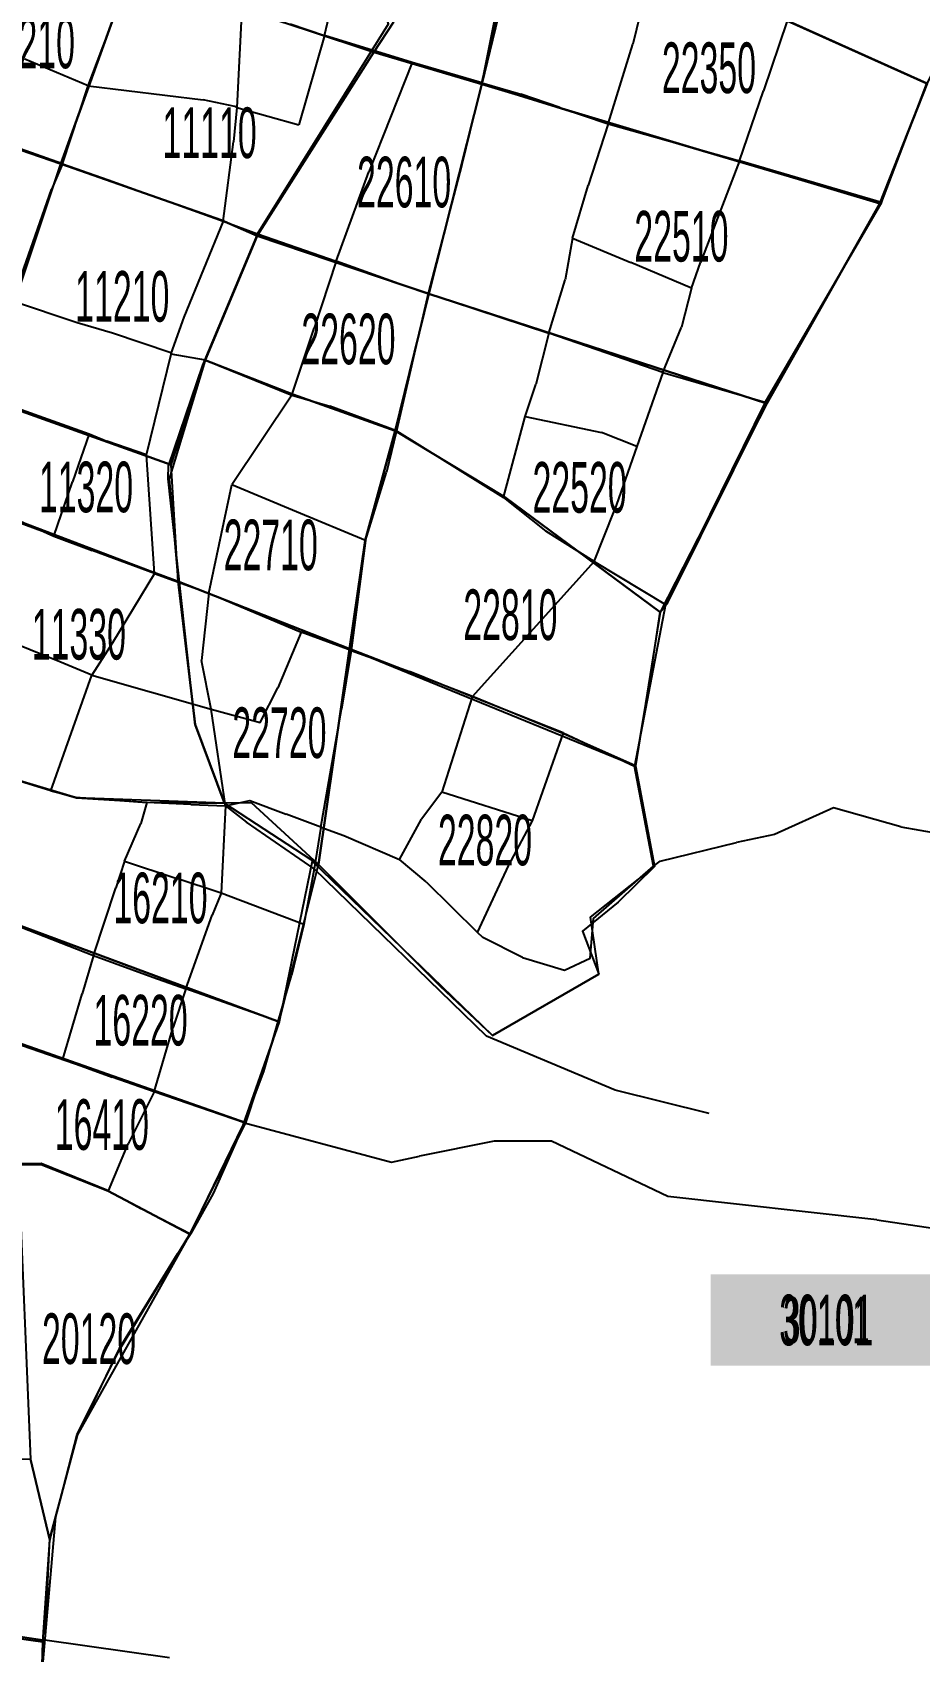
# Model space of a CAD drawing. Extents: x -55316 to 65086, y -54159 to 22922.
# Drawn here: x 8652 to 11640, y -15570 to -10118 of the extents above; entities that cross this region are included whole.
import ezdxf
from ezdxf.enums import TextEntityAlignment as Align

# ---------------------------------------------------------------- set-up
doc = ezdxf.new("R2010")
doc.units = 0
doc.header["$MEASUREMENT"] = 0
for name, color, linetype in [('LINKS', 7, 'Continuous'), ('MARKINGS', 7, 'Continuous'), ('ZONES', 7, 'Continuous')]:
    doc.layers.add(name, color=color, linetype=linetype)

msp = doc.modelspace()

# ---------------------------------------------------------------- linework, layer by layer
at = {"layer": 'LINKS', "color": 251, "linetype": 'Continuous'}
for points in [[(10166.1, -10287.9), (10235, -9990.3), (10252.8, -9832.2)], [(9636, -10127.6), (9697.3, -9870.5)], [(10733.6, -9912.3), (10674.1, -10157.5)], [(8840.9, -10297.3), (8922.4, -10080.8)], [(9358.1, -10036), (9341, -10370.9)], [(9410.7, -10796.3), (9851.3, -10088.9), (9843.8, -10062.7)], [(11194.9, -10078.9), (11114.8, -10314.5)], [(11194.9, -10078.9), (11665.2, -10289.7)], [(9520.1, -10088.9), (9636, -10127.6)], [(9636, -10127.6), (9550, -10429.1)], [(9931.7, -10218.9), (9636, -10127.6)], [(10591.9, -10425.9), (10674.1, -10157.5)], [(8840.9, -10297.3), (8627.6, -10208.2)], [(9931.7, -10218.9), (9785.1, -10587.6)], [(10166.1, -10287.9), (9931.7, -10218.9)], [(8753.8, -10560.5), (8840.9, -10297.3)], [(8840.9, -10297.3), (9228.2, -10345.1)], [(10166.1, -10287.9), (10098.8, -10562.5), (9985.9, -10996.8)], [(10166.1, -10287.9), (10297.2, -10325.2)], [(11511.6, -10689.9), (11665.2, -10289.7)], [(9341, -10370.9), (9334.4, -10367.6), (9228.2, -10345.1)], [(10429.2, -10370.7), (10297.2, -10325.2)], [(11033.3, -10550.3), (11114.8, -10314.5)], [(9341, -10370.9), (9329.3, -10486.2)], [(9341, -10370.9), (9550, -10429.1)], [(10429.2, -10370.7), (10591.9, -10425.9)], [(8753.8, -10560.5), (8432.5, -10446.9)], [(10591.9, -10425.9), (10524.7, -10633.6)], [(10591.9, -10425.9), (11033.3, -10550.3)], [(9295.5, -10753.2), (9329.3, -10486.2)], [(8753.8, -10560.5), (8717.3, -10646.2)], [(8753.8, -10560.5), (8907.5, -10614)], [(11033.3, -10550.3), (10902.6, -10892.8)], [(11511.6, -10689.9), (11033.3, -10550.3)], [(8907.5, -10614), (9295.5, -10753.2)], [(9675.5, -10887.8), (9785.1, -10587.6)], [(8585, -11021.1), (8717.3, -10646.2)], [(10471.8, -10810.3), (10524.7, -10633.6)], [(11511.6, -10689.9), (11120.5, -11363)], [(9295.5, -10753.2), (9162.3, -11077.1)], [(9295.5, -10753.2), (9410.7, -10796.3)], [(9410.7, -10796.3), (9225.5, -11238.3), (9110.5, -11574.5)], [(9410.7, -10796.3), (9675.5, -10887.8)], [(10471.8, -10810.3), (10446.9, -10951.1)], [(10471.8, -10810.3), (10667.8, -10892.6)], [(9675.5, -10887.8), (9601.8, -11114)], [(9899.9, -10969), (9675.5, -10887.8)], [(10872.3, -10978.5), (10667.8, -10892.6)], [(10872.3, -10978.5), (10902.6, -10892.8)], [(10391.7, -11130.7), (10446.9, -10951.1)], [(9985.9, -10996.8), (9879.1, -11459.1)], [(9985.9, -10996.8), (9899.9, -10969)], [(9985.9, -10996.8), (10391.7, -11130.7)], [(10872.3, -10978.5), (10838.3, -11110.7)], [(8585, -11021.1), (8802.9, -11095)], [(8802.9, -11095), (8922.4, -11128.9)], [(9162.3, -11077.1), (9118.7, -11199.2), (9119.8, -11200.7)], [(9526.7, -11338.9), (9601.8, -11114)], [(10775.7, -11262.9), (10838.3, -11110.7)], [(8922.4, -11128.9), (9118.3, -11195.1), (9119.8, -11200.7)], [(10391.7, -11130.7), (10347.5, -11303.3)], [(10775.7, -11262.9), (10391.7, -11130.7)], [(9036.7, -11539.6), (9119.8, -11200.7)], [(9235.9, -11221.9), (9119.8, -11200.7)], [(9235.9, -11221.9), (9526.7, -11338.9)], [(10775.7, -11262.9), (10688.6, -11512.1)], [(10775.7, -11262.9), (11120.5, -11363)], [(8475.9, -11338.2), (8844, -11469.9)], [(9526.7, -11338.9), (9323.9, -11641.7)], [(9526.7, -11338.9), (9654.1, -11375.8)], [(10311.6, -11411), (10347.5, -11303.3)], [(9879.1, -11459.1), (9654.1, -11375.8)], [(11120.5, -11363), (10784.2, -12043.7)], [(10239.5, -11683.3), (10311.6, -11411)], [(10311.6, -11411), (10569, -11465.2)], [(8844, -11469.9), (8788, -11631.2)], [(8844, -11469.9), (8903.1, -11494.2)], [(9036.7, -11539.6), (8903.1, -11494.2)], [(9879.1, -11459.1), (9844.6, -11598.1)], [(9879.1, -11459.1), (10239.5, -11683.3)], [(10688.6, -11512.1), (10569, -11465.2)], [(9063.4, -11940.2), (9036.7, -11539.6)], [(10688.6, -11512.1), (10611.6, -11729.4)], [(9200.8, -12450.3), (9110.3, -11620.9), (9110.5, -11574.5)], [(9774.3, -11828.7), (9844.6, -11598.1)], [(8725.1, -11814.3), (8788, -11631.2)], [(9246.5, -12006.5), (9323.9, -11641.7)], [(9542.4, -11731.8), (9323.9, -11641.7)], [(10239.5, -11683.3), (10381.5, -11797.5)], [(8589.8, -11753.1), (8725.1, -11814.3)], [(9774.3, -11828.7), (9542.4, -11731.8)], [(10543.9, -11899.6), (10611.6, -11729.4)], [(8725.1, -11814.3), (8854.2, -11862.1)], [(9774.3, -11828.7), (9726.5, -12198.5)], [(10543.9, -11899.6), (10381.5, -11797.5)], [(9063.4, -11940.2), (8854.2, -11862.1)], [(9063.4, -11940.2), (8921.8, -12173.5), (8852.5, -12282.4)], [(9063.4, -11940.2), (9246.5, -12006.5)], [(10543.9, -11899.6), (10133.9, -12354.9)], [(10543.9, -11899.6), (10784.2, -12043.7)], [(9246.5, -12006.5), (9222, -12233)], [(9246.5, -12006.5), (9557.5, -12137.1)], [(10784.2, -12043.7), (10680, -12588.3)], [(9557.5, -12137.1), (9478.9, -12325.1)], [(9726.5, -12198.5), (9557.5, -12137.1)], [(8744.8, -12237.7), (8597.5, -12178)], [(9726.5, -12198.5), (9693, -12396.3)], [(9726.5, -12198.5), (9922.4, -12269.4)], [(8852.5, -12282.4), (8744.8, -12237.7)], [(9254.1, -12397), (9222, -12233)], [(8714.3, -12671.5), (8852.5, -12282.4)], [(8852.5, -12282.4), (9254.1, -12397)], [(10133.9, -12354.9), (9922.4, -12269.4)], [(9254.1, -12397), (9419.1, -12441), (9478.9, -12325.1)], [(10133.9, -12354.9), (10031.3, -12676.4)], [(10439.8, -12476.2), (10133.9, -12354.9)], [(9302.7, -12722.5), (9254.1, -12397)], [(9624, -12794.3), (9693, -12396.3)], [(9200.8, -12450.3), (9302.7, -12722.5)], [(10439.8, -12476.2), (10335.7, -12772.5)], [(10439.8, -12476.2), (10680, -12588.3)], [(10744.1, -12924.7), (10680, -12588.3)], [(8714.3, -12671.5), (8619.5, -12640.9)], [(8714.3, -12671.5), (8799.3, -12692.6), (9038.4, -12711.4)], [(10031.3, -12676.4), (9963, -12767.5)], [(10335.7, -12772.5), (10031.3, -12676.4)], [(9038.4, -12711.4), (9017.9, -12781)], [(9186.4, -12717.4), (9038.4, -12711.4)], [(9186.4, -12717.4), (9302.7, -12722.5)], [(9302.7, -12722.5), (9287.7, -13016.5)], [(9302.7, -12722.5), (9385.3, -12704.5), (9507.7, -12750.2)], [(9302.7, -12722.5), (9374.1, -12777.4)], [(9624, -12794.3), (9507.7, -12750.2)], [(11576.9, -12792.4), (11350.3, -12728.6), (11151.3, -12818.5), (11023.7, -12845.6)], [(8962.9, -12908.3), (9017.9, -12781)], [(9601.4, -12934.3), (9374.1, -12777.4)], [(9624, -12794.3), (9601.4, -12934.3)], [(9624, -12794.3), (9701.2, -12821.6)], [(9888.7, -12902.3), (9963, -12767.5)], [(10335.7, -12772.5), (10264, -12907.1)], [(11576.9, -12792.4), (11833.3, -12837.4)], [(9701.2, -12821.6), (9888.7, -12902.3)], [(10744.1, -12924.7), (10766.3, -12908.3), (11023.7, -12845.6)], [(8962.9, -12908.3), (8933, -12998.3)], [(8962.9, -12908.3), (9135.5, -12965.6)], [(9978.9, -12977.7), (9888.7, -12902.3)], [(10151.4, -13149), (10264, -12907.1)], [(9287.7, -13016.5), (9135.5, -12965.6)], [(9601.4, -12934.3), (9566.5, -13121.5)], [(10931.5, -13758.6), (10615.6, -13679.7), (10181.3, -13498), (9601.4, -12934.3)], [(10302.8, -13232.3), (10444.3, -13275.6), (10531.4, -13234.5), (10541.7, -13101.3), (10744.1, -12924.7)], [(8858, -13226.5), (8933, -12998.3)], [(9287.7, -13016.5), (9257.6, -13090.1)], [(9566.5, -13121.5), (9287.7, -13016.5)], [(9978.9, -12977.7), (10151.4, -13149)], [(8582.9, -13117.9), (8858, -13226.5)], [(9169.6, -13338), (9257.6, -13090.1)], [(9566.5, -13121.5), (9524.9, -13292.9)], [(10302.8, -13232.3), (10169.5, -13165), (10151.4, -13149)], [(8858, -13226.5), (8820.1, -13355.6)], [(8858, -13226.5), (9057.9, -13298.6), (9169.6, -13338)], [(9480.3, -13448.7), (9524.9, -13292.9)], [(8755.5, -13575.3), (8820.1, -13355.6)], [(9169.6, -13338), (9126.7, -13467.6)], [(9480.3, -13448.7), (9169.6, -13338)], [(9062.8, -13684.6), (9126.7, -13467.6)], [(9367.3, -13789), (9431.4, -13617.2), (9480.3, -13448.7)], [(8755.5, -13575.3), (8513.5, -13488.9)], [(8755.5, -13575.3), (8920.8, -13635.7)], [(9062.8, -13684.6), (8920.8, -13635.7)], [(9062.8, -13684.6), (8975.5, -13859.7)], [(9367.3, -13789), (9062.8, -13684.6)], [(9367.3, -13789), (9260.8, -14027.1), (9185, -14164.6)], [(9367.3, -13789), (9861.5, -13922.3), (9956.1, -13901.3)], [(8908.6, -14018.7), (8975.5, -13859.7)], [(11496.7, -14116), (10792, -14037.8), (10400.5, -13851.7), (10208, -13851.7), (9956.1, -13901.3)], [(8908.6, -14018.7), (8682, -13926.6), (8510.2, -13928.5)], [(8908.6, -14018.7), (9018.2, -14077.9)], [(9185, -14164.6), (9018.2, -14077.9)], [(11496.7, -14116), (12486.8, -14263.4), (13225.1, -14523.8)], [(9140.1, -14231.6), (9185, -14164.6)], [(9140.1, -14231.6), (8944.1, -14551.4), (8840.2, -14766.5)], [(8840.2, -14766.5), (8803.7, -14842.2), (8710.2, -15188.7), (8705.1, -15284.5)], [(8705.1, -15284.5), (8694, -15531.7)], [(8316.8, -15475.3), (8694, -15531.7)], [(8678.7, -15809.7), (8673.3, -15754.6), (8694, -15531.7)], [(9114.2, -15591.5), (8694, -15531.7)]]:
    msp.add_lwpolyline(points, dxfattribs=at)
at = {"layer": 'MARKINGS', "color": 6, "linetype": 'Continuous'}
msp.add_lwpolyline([(11665.9, -10289.4), (11506.3, -10694), (11125.6, -11366.9), (10766.9, -12069.9), (10683.6, -12586.9), (10748, -12926.1), (10625.4, -13046), (10505.5, -13144.1), (10560, -13288.5), (10202.4, -13495.8), (9594.4, -12908.3), (9483.7, -13448.9), (9361.7, -13797.2), (9183, -14164.7), (8803.6, -14841.6), (8730.2, -15115.9), (8675.4, -15745.4)], dxfattribs=at)
at = {"layer": 'MARKINGS', "color": 255}
msp.add_solid([(10936.4, -14606.8), (11716, -14606.8), (10936.4, -14300.2), (11716, -14300.2)], dxfattribs=at)
at = {"layer": 'ZONES', "color": 1, "linetype": 'Continuous'}
for points in [[(10958.5, -9970.4), (11665.9, -10289.4), (11890.4, -9848.1), (12281.5, -9093.2), (11405.2, -8789.9)], [(9868.8, -10083.1), (9603.7, -9182.3), (9491.1, -9143.3), (9414.3, -9579.8), (9355.6, -10036.6), (9802.5, -10184.6)], [(9802.5, -10184.6), (10166.4, -10292.4), (10258.7, -9831.7), (10325.8, -9367.9), (9603.7, -9182.3), (9868.8, -10083.1)], [(8232.4, -10382.9), (8748.7, -10560.5), (8981.2, -9914.8), (8422.4, -9753.2), (8316.1, -10116.4)], [(11033.9, -10552.7), (11506.3, -10694), (11665.9, -10289.4), (10958.5, -9970.4), (10731.3, -9911.1), (10517.2, -9894.7), (10258.7, -9831.7), (10239, -9989.8), (10166.4, -10292.4)], [(9802.5, -10184.6), (8981.2, -9914.8), (8748.7, -10560.5), (9289.7, -10749.7), (9409, -10802.7)], [(10166.4, -10292.4), (9802.5, -10184.6), (9409, -10802.7), (9987.1, -10997.6)], [(11125.6, -11366.9), (11506.3, -10694), (10605.5, -10427.5), (10166.4, -10292.4), (9987.1, -10997.6)], [(8522, -11237.4), (8748.7, -10560.5), (8232.4, -10382.9), (7987.1, -11017.5)], [(9409, -10802.7), (9289.7, -10749.7), (8748.7, -10560.5), (8475.9, -11343.5), (9120, -11574.2), (9234.5, -11221.5)], [(9874.1, -11459.6), (9987.1, -10997.6), (9409, -10802.7), (9234.5, -11221.5), (9531.1, -11336.5)], [(10242.3, -11681.5), (10766.9, -12069.9), (10792.1, -12037.1), (11125.6, -11366.9), (9987.1, -10997.6), (9874.1, -11459.6)], [(9143.9, -11966.5), (9720.2, -12193.7), (9773.2, -11828.8), (9874.1, -11459.6), (9531.1, -11336.5), (9234.5, -11221.5), (9113.5, -11621)], [(9143.9, -11966.5), (9120, -11574.2), (8475.9, -11343.5), (8367, -11671.1)], [(9720.2, -12193.7), (10683.6, -12586.9), (10739.1, -12256.5), (10766.9, -12069.9), (10242.3, -11681.5), (9874.1, -11459.6), (9773.2, -11828.8)], [(8714.6, -12670.8), (8801.4, -12695.3), (9039, -12710.2), (9299.6, -12712.9), (9200.5, -12448.3), (9143.9, -11966.5), (8537.4, -11743.8), (8564.9, -12623.9)], [(9299.6, -12712.9), (9616.2, -12920.1), (9720.2, -12193.7), (9143.9, -11966.5), (9200.5, -12448.3)], [(10202.4, -13495.8), (10560, -13288.5), (10531.8, -13097), (10748, -12926.1), (10683.6, -12586.9), (10439, -12478.5), (10134.4, -12353.4), (9720.2, -12193.7), (9616.2, -12920.1), (10024.4, -13328.4)], [(9483.7, -13448.9), (9616.2, -12920.1), (9390.5, -12711.9), (9299.6, -12712.9), (8801.4, -12695.3), (8564.9, -12623.9), (8585.1, -13116.6)], [(9483.7, -13448.9), (8585.1, -13116.6), (8590.3, -13518.9), (9371.3, -13790)], [(8518.5, -13490.3), (8512.5, -13932), (8682.1, -13930), (8906.9, -14018.8), (9183, -14164.7), (9371.3, -13790)], [(8682.1, -13930), (8604.1, -13928), (8645.8, -14922.4), (8711.8, -15195), (8803, -14837.6), (8946, -14554.1), (9044.6, -14391.5), (9183, -14164.7), (8906.9, -14018.8)], [(8688, -15536.7), (8711.8, -15195), (8645.8, -14922.4), (7896.5, -14930.3), (7921.4, -15430.3)], [(8688, -15536.7), (7921.4, -15430.3), (7920.1, -15795.4), (8160.7, -15777.6), (8357.9, -15759.9), (8679.3, -15813.1)]]:
    msp.add_lwpolyline(points, close=True, dxfattribs=at)
msp.add_lwpolyline([(11665.9, -10289.4), (11506.3, -10694), (11125.6, -11366.9), (10766.9, -12069.9), (10683.6, -12586.9), (10748, -12926.1), (10625.4, -13046), (10505.5, -13144.1), (10560, -13288.5), (10202.4, -13495.8), (9594.4, -12908.3), (9483.7, -13448.9), (9361.7, -13797.2), (9183, -14164.7), (8803.6, -14841.6), (8730.2, -15115.9), (8675.4, -15745.4)], dxfattribs=at)

# ---------------------------------------------------------------- texts
at = {"layer": 'MARKINGS', "color": 178, "width": 0.5}
msp.add_text('30101', height=156.3, dxfattribs=at).set_placement((11326.2, -14453.5), align=Align.MIDDLE_CENTER)
at = {"layer": 'ZONES', "color": 178, "width": 0.5}
for s, p in [('10210', (8637.3, -10153.2)), ('22350', (10931, -10236.7)), ('11110', (9249.3, -10455.7)), ('22610', (9904.4, -10621.6)), ('22510', (10838.3, -10804)), ('11210', (8955.3, -11006.6)), ('22620', (9716.9, -11149.9)), ('11320', (8833.1, -11648.3)), ('22520', (10495.3, -11649.7)), ('22710', (9455.2, -11843.5)), ('22810', (10262.2, -12078.6)), ('11330', (8809, -12144.3)), ('22720', (9484.5, -12475.9)), ('22820', (10176.8, -12837.3)), ('16210', (9083.9, -13032.2)), ('16220', (9016.9, -13443.9)), ('16410', (8886.4, -13795.2)), ('30101', (11326.2, -14453.5)), ('20120', (8843.4, -14516.3))]:
    msp.add_text(s, height=170.5, dxfattribs=at).set_placement(p, align=Align.MIDDLE_CENTER)

doc.saveas('drawing.dxf')
